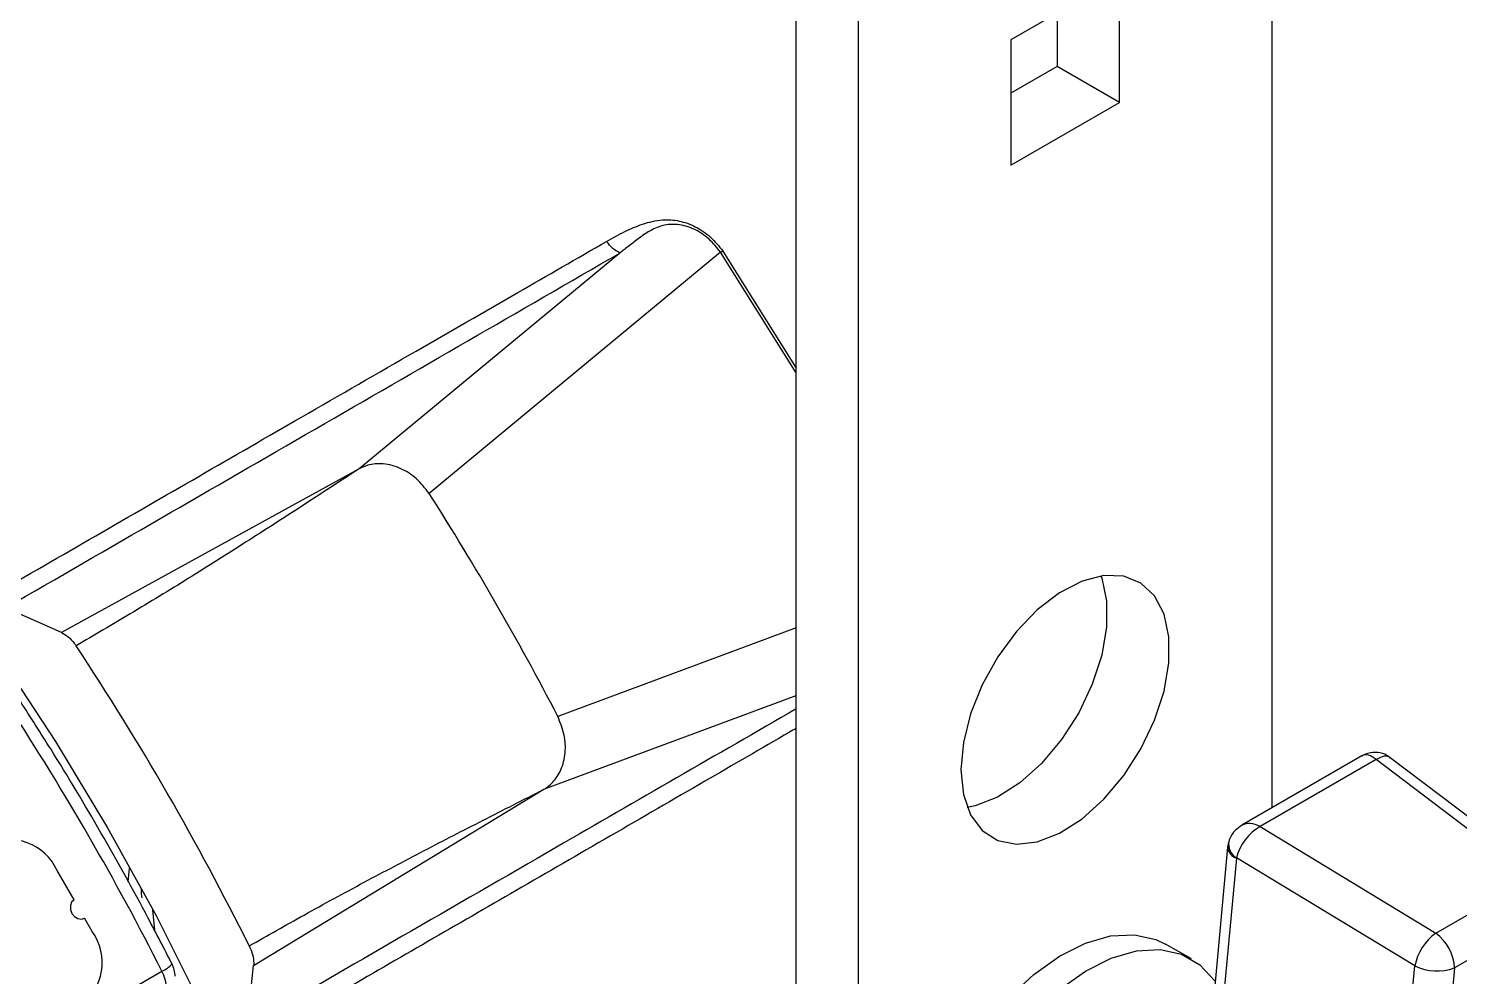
# Model space of a CAD drawing. Extents: x 17.3 to 113.1, y 4.8 to 84.5.
# Drawn here: x 82.8 to 85.857, y 67.08 to 69.104 of the extents above; entities that cross this region are included whole.
import ezdxf

# ---------------------------------------------------------------- set-up
doc = ezdxf.new("R2010")
doc.units = 0
doc.header["$MEASUREMENT"] = 0
doc.layers.add('OBJECT', color=7, linetype='CONTINUOUS')

msp = doc.modelspace()

# ---------------------------------------------------------------- linework, layer by layer
at = {"layer": 'OBJECT'}
for p, q in [((85.4566, 67.4403), (85.4566, 72.3387)), ((84.4398, 64.701), (84.4398, 71.9052)), ((84.5727, 64.5855), (84.5727, 71.8285)), ((85.1307, 69.2143), (84.8987, 69.0804)), ((85.1307, 68.9464), (85.1307, 69.2143)), ((84.9977, 69.1375), (84.9977, 69.0232)), ((84.8987, 69.0804), (84.8987, 68.8125)), ((84.9977, 69.0232), (84.8987, 68.966)), ((85.1307, 68.9464), (84.9977, 69.0232)), ((84.8987, 68.8125), (85.1307, 68.9464)), ((84.0632, 68.625), (83.506, 68.1639)), ((84.2784, 68.6267), (83.6555, 68.1117)), ((84.4398, 68.3688), (84.2784, 68.6267)), ((84.2831, 68.6293), (84.4398, 68.379)), ((83.506, 68.1639), (82.87, 67.8147)), ((82.87, 67.8147), (82.7514, 67.8676)), ((84.4398, 67.8249), (83.9305, 67.6354)), ((83.901, 67.4798), (84.4398, 67.6801)), ((85.6486, 67.5511), (85.392, 67.403)), ((85.6794, 67.5431), (85.4314, 67.4)), ((86.0116, 67.291), (85.6794, 67.5431)), ((86.0455, 67.2922), (85.7093, 67.5473)), ((83.2805, 67.1036), (83.901, 67.4798)), ((85.4314, 67.4), (85.8064, 67.1725)), ((85.3618, 67.3563), (85.2795, 66.4746)), ((85.3807, 67.3324), (85.2896, 66.3558)), ((85.7618, 67.1026), (85.381, 67.3337)), ((82.8971, 67.2435), (82.8608, 67.3062)), ((83.0125, 67.2821), (83.0154, 67.3105)), ((85.8064, 67.1725), (86.0116, 67.291)), ((82.9358, 67.1763), (82.9196, 67.2045)), ((83.0648, 67.2223), (83.0689, 67.1786)), ((86.0519, 67.2169), (85.8467, 67.0984)), ((85.2842, 67.1175), (85.229, 67.1494)), ((83.267, 66.9745), (83.2805, 67.1036)), ((85.6741, 66.163), (85.7618, 67.1026)), ((82.4109, 66.7025), (83.0848, 67.0915)), ((85.8467, 67.0984), (85.759, 66.1588))]:
    msp.add_line(p, q, dxfattribs=at)
at = {"layer": 'OBJECT', "flags": 128}
for points in [[(81.7733, 68.8175), (81.9221, 68.6931), (82.0683, 68.5589), (82.2114, 68.4154), (82.3506, 68.2632), (82.4854, 68.1031), (82.6152, 67.9357), (82.7394, 67.7619), (82.8574, 67.5822), (82.9687, 67.3977), (83.0729, 67.209), (83.1694, 67.0169), (83.2579, 66.8225), (83.338, 66.6264), (83.4093, 66.4296), (83.4714, 66.2329), (83.5242, 66.0373), (83.5673, 65.8435), (83.6007, 65.6524)], [(84.7919, 67.5212), (84.7972, 67.4689), (84.8125, 67.4251), (84.8374, 67.3918), (84.8705, 67.3705), (84.9104, 67.3623), (84.9551, 67.3675), (85.0026, 67.386), (85.0507, 67.4168), (85.0971, 67.4584), (85.1397, 67.509), (85.1764, 67.5662), (85.2055, 67.6273), (85.2258, 67.6895), (85.2361, 67.7498), (85.2361, 67.8054), (85.2258, 67.8538), (85.2055, 67.8926), (85.1764, 67.92), (85.1397, 67.9348), (85.0971, 67.9363), (85.0507, 67.9244), (85.0026, 67.8996), (84.9551, 67.8632), (84.9104, 67.8168), (84.8705, 67.7626), (84.8374, 67.7031), (84.8125, 67.6411), (84.7972, 67.5795), (84.7919, 67.5212)], [(85.091, 67.9355), (85.0928, 67.9305), (85.1032, 67.8822), (85.1032, 67.8265), (85.0928, 67.7662), (85.0726, 67.7041), (85.0435, 67.643), (85.0067, 67.5858), (84.9642, 67.5352), (84.9178, 67.4935), (84.8697, 67.4627), (84.8222, 67.4443), (84.8054, 67.4408)], [(82.8971, 67.2435), (82.8918, 67.2385), (82.8891, 67.2313), (82.8893, 67.2229), (82.8924, 67.2148), (82.8979, 67.208), (82.905, 67.2037), (82.9126, 67.2025), (82.9196, 67.2045)], [(84.7017, 66.5675), (84.7028, 66.6322), (84.7138, 66.7014), (84.7343, 66.7727), (84.7637, 66.844), (84.8011, 66.9129), (84.8451, 66.9772), (84.8945, 67.0349), (84.9476, 67.0841), (85.0027, 67.1232), (85.058, 67.151), (85.1118, 67.1665), (85.1624, 67.1693), (85.208, 67.1593), (85.229, 67.1494)], [(84.7568, 66.5357), (84.7579, 66.6004), (84.769, 66.6695), (84.7895, 66.7409), (84.8189, 66.8121), (84.8562, 66.881), (84.9003, 66.9454), (84.9497, 67.0031), (85.0027, 67.0523), (85.0578, 67.0914), (85.1132, 67.1191), (85.167, 67.1347), (85.2175, 67.1375), (85.2632, 67.1275), (85.3025, 67.105), (85.3342, 67.0707), (85.335, 67.0695)]]:
    msp.add_lwpolyline(points, dxfattribs=at)
at = {"layer": 'OBJECT'}
for centre, radius, start, end in [((78.5698, 64.8579), 6.0375, 27.38935, 32.61065), ((77.8579, 64.447), 6.0486, 26.49365, 33.50636), ((77.6748, 64.3412), 6.069, 26.94753, 33.11138), ((82.7562, 67.2579), 0.1153, 24.8163, 113.6432), ((85.3894, 67.3587), 0.0277, 185.0396, 251.8124), ((85.397, 67.3629), 0.0333, 170.2744, 241.1625), ((82.8416, 67.1099), 0.1153, 306.3514, 35.185), ((85.8729, 67.0809), 0.1133, 126.012, 168.9548), ((85.7497, 67.0936), 0.0971, 2.8012, 54.3106), ((83.062, 67.1467), 0.0597, 292.4556, 317.9791), ((83.051, 67.0786), 0.062, 1.6775, 26.944), ((85.8091, 67.1996), 0.1079, 243.9609, 290.3635), ((83.0075, 67.0506), 0.0874, 2.3954, 27.9366)]:
    msp.add_arc(centre, radius, start, end, dxfattribs=at)
for centre, major_axis, ratio, start_param, end_param in [((85.6755, 67.4945), (-0.0254, 0.0574), 0.506157, 5.464946, 6.337529), ((85.6755, 67.4945), (0.0325, 0.0537), 0.485137, 6.232531, 7.0867), ((85.4276, 67.3514), (-0.0384, 0.0497), 0.6374, 5.324613, 6.199339), ((85.4276, 67.3514), (0.0386, 0.0495), 0.561473, 0.865163, 2.317103), ((85.3864, 67.3296), (-0.00344, 0.00667), 0.68298, 0.611579, 0.817703)]:
    msp.add_ellipse(centre, major_axis=major_axis, ratio=ratio, start_param=start_param, end_param=end_param, dxfattribs=at)
for points, knots in [([(84.0347, 68.6498), (84.0476, 68.657), (84.0723, 68.6708), (84.1114, 68.6878), (84.1502, 68.6973), (84.1893, 68.6953), (84.2251, 68.6824), (84.2581, 68.6604), (84.2747, 68.6396), (84.2831, 68.6293)], [0, 0, 0, 0, 0.175155, 0.335953, 0.499736, 0.628069, 0.749937, 0.875049, 1, 1, 1, 1]), ([(84.2784, 68.6267), (84.2706, 68.6364), (84.255, 68.656), (84.2237, 68.6765), (84.1902, 68.6872), (84.1565, 68.686), (84.1275, 68.6733), (84.103, 68.656), (84.0843, 68.6417), (84.0714, 68.6315), (84.0658, 68.627), (84.0633, 68.625)], [0, 0, 0, 0, 0.123067, 0.246585, 0.369053, 0.491538, 0.630311, 0.772463, 0.899411, 0.955665, 1, 1, 1, 1]), ([(82.7219, 67.8934), (82.7957, 67.936), (82.9434, 68.0212), (83.1636, 68.1482), (83.3918, 68.2797), (83.619, 68.4106), (83.8363, 68.5356), (83.9715, 68.6134), (84.0347, 68.6498)], [0, 0, 0, 0, 0.166677, 0.333344, 0.500001, 0.687097, 0.853763, 1, 1, 1, 1]), ([(84.0633, 68.625), (84.0581, 68.6279), (84.0478, 68.6336), (84.0391, 68.6444), (84.0347, 68.6498)], [0, 0, 0, 0, 0.500003, 1, 1, 1, 1]), ([(82.7514, 67.8676), (82.9724, 67.9951), (83.4144, 68.2503), (83.8469, 68.5001), (84.0632, 68.625)], [0, 0, 0, 0, 0.499998, 1, 1, 1, 1]), ([(84.2784, 68.6267), (84.2791, 68.6271), (84.2806, 68.6279), (84.2822, 68.6288), (84.2831, 68.6293)], [0, 0, 0, 0, 0.500001, 1, 1, 1, 1]), ([(83.6555, 68.1117), (83.647, 68.1226), (83.6302, 68.1443), (83.5952, 68.1666), (83.5585, 68.1767), (83.5276, 68.1742), (83.512, 68.1668), (83.506, 68.1639)], [0, 0, 0, 0, 0.217936, 0.435232, 0.661573, 0.868603, 1, 1, 1, 1]), ([(83.506, 68.1639), (83.4652, 68.1374), (83.3852, 68.0852), (83.2639, 68.0071), (83.1419, 67.9302), (83.021, 67.856), (82.9401, 67.8086), (82.9014, 67.786)], [0, 0, 0, 0, 0.206023, 0.404822, 0.608638, 0.812834, 1, 1, 1, 1]), ([(82.87, 67.8147), (82.8748, 67.8121), (82.8843, 67.8067), (82.895, 67.7953), (82.9001, 67.7879), (82.9014, 67.786)], [0, 0, 0, 0, 0.425021, 0.850044, 1, 1, 1, 1]), ([(83.1063, 67.1067), (83.0895, 67.1393), (83.041, 67.2336), (82.9554, 67.3874), (82.8633, 67.5415), (82.8039, 67.6337), (82.7822, 67.6675)], [0, 0, 0, 0, 0.169694, 0.491691, 0.81372, 1, 1, 1, 1]), ([(84.4398, 67.6515), (84.2696, 67.5533), (83.8831, 67.3301), (83.4881, 67.1022), (83.267, 66.9745)], [0, 0, 0, 0, 0.440198, 1, 1, 1, 1]), ([(83.901, 67.4798), (83.9036, 67.4814), (83.9104, 67.4857), (83.9238, 67.4981), (83.9392, 67.5212), (83.9478, 67.5566), (83.9461, 67.597), (83.9358, 67.6222), (83.9305, 67.6354)], [0, 0, 0, 0, 0.061294, 0.157977, 0.353025, 0.568965, 0.775601, 1, 1, 1, 1]), ([(84.4398, 67.6099), (84.435, 67.6071), (84.3702, 67.5696), (84.2381, 67.4931), (84.0435, 67.3805), (83.8463, 67.2664), (83.6532, 67.1548), (83.4644, 67.0457), (83.3379, 66.9726), (83.2746, 66.9361)], [0, 0, 0, 0, 0.012532, 0.169359, 0.343097, 0.516836, 0.677891, 0.838946, 1, 1, 1, 1]), ([(85.709, 67.5466), (85.7066, 67.5486), (85.6992, 67.5548), (85.6824, 67.5592), (85.6635, 67.5585), (85.6529, 67.553), (85.6487, 67.5508)], [0, 0, 0, 0, 0.143235, 0.448682, 0.782445, 1, 1, 1, 1]), ([(83.2714, 67.1453), (83.3103, 67.1674), (83.3917, 67.2138), (83.5165, 67.2814), (83.6441, 67.3485), (83.7723, 67.4145), (83.8576, 67.4578), (83.901, 67.4798)], [0, 0, 0, 0, 0.187145, 0.391348, 0.595125, 0.793954, 1, 1, 1, 1]), ([(85.392, 67.4027), (85.387, 67.3994), (85.3763, 67.3922), (85.3679, 67.3791), (85.3649, 67.3705), (85.3642, 67.3685)], [0, 0, 0, 0, 0.394726, 0.855212, 1, 1, 1, 1]), ([(85.3642, 67.3685), (85.3639, 67.3674), (85.3627, 67.3634), (85.3622, 67.3593), (85.3618, 67.3563)], [0, 0, 0, 0, 0.262798, 1, 1, 1, 1]), ([(83.0423, 67.2481), (83.0415, 67.2531), (83.0406, 67.2592), (83.041, 67.2654), (83.0411, 67.2666)], [0, 0, 0, 0, 0.807211, 1, 1, 1, 1]), ([(83.2714, 67.1453), (83.274, 67.1391), (83.2793, 67.1269), (83.2811, 67.1126), (83.2807, 67.1055), (83.2805, 67.1036)], [0, 0, 0, 0, 0.425024, 0.850045, 1, 1, 1, 1])]:
    msp.add_open_spline(points, degree=3, knots=knots, dxfattribs=at)

doc.saveas('drawing.dxf')
